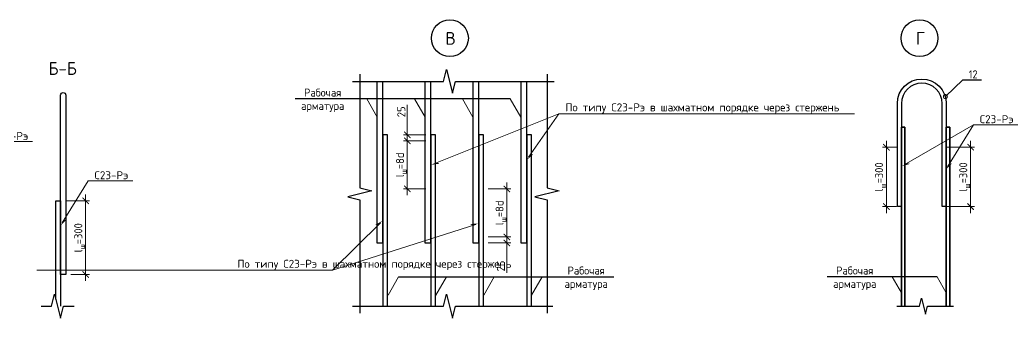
# Model space of a CAD drawing. Header units: millimetres. Extents: x -65574 to 111613, y -106550 to -50518.
# Drawn here: x 59686 to 65891, y -68026 to -66161 of the extents above; entities that cross this region are included whole.
import ezdxf
from ezdxf import colors
from ezdxf.entities.mleader import LeaderData, LeaderLine
from ezdxf.math import Vec2, Vec3

# ---------------------------------------------------------------- set-up
doc = ezdxf.new("R2010")
doc.units = ezdxf.units.MM
doc.layers.get('Defpoints').update_dxf_attribs({"color": 6})
doc.layers.add('PDF _0', color=7, linetype='Continuous')
doc.layers.add('PDF _ОПП_ОС_Арматура', color=7, linetype='Continuous')
doc.styles.add('GOST-2.304_Type-B', font='GOST Common.ttf')
doc.styles.add('METRO-STYLE', font='isocpeur.ttf')
doc.dimstyles.new('УРСТ', dxfattribs={"dimtxt": 2.5, "dimasz": 2, "dimexe": 1.2, "dimexo": 1.5, "dimtad": 1, "dimdec": 0, "dimrnd": 1, "dimtxsty": 'GOST-2.304_Type-B', "dimblk": 'ARCHTICK', "dimcen": 2, "dimdle": 2, "dimazin": 3, "dimtfac": 1, "dimtdec": 0, "dimtmove": 1, "dimatfit": 0, "dimldrblk": 'NONE', "dimlwd": 15, "dimlwe": 15})

# ---------------------------------------------------------------- blocks, each defined once
blk = doc.blocks.new('p_sv')
at = {"color": 0}
blk.add_solid([(-2.67, 0.67), (-2, 0), (0, 0)], dxfattribs=at)
blk = doc.blocks.new('*U12')
at = {"linetype": 'ByBlock', "lineweight": 15, "ltscale": 100}
blk.add_lwpolyline([(32.9, -57), (-32.9, 57)], dxfattribs=at)
blk = doc.blocks.new('*U13')
at = {"color": 0, "linetype": 'ByBlock', "lineweight": -2, "transparency": 16777216}
for p in [(0, 0), (298.9, 0), (597.9, 0), (896.8, 0)]:
    blk.add_blockref('*U12', p, dxfattribs=at)
blk = doc.blocks.new('*U14')
at = {"linetype": 'ByBlock', "lineweight": 15, "ltscale": 100}
blk.add_lwpolyline([(32.9, -57), (-32.9, 57)], dxfattribs=at)
blk = doc.blocks.new('*U15')
at = {"color": 0, "linetype": 'ByBlock', "lineweight": -2, "transparency": 16777216}
for p in [(0, 0), (298.9, 0), (597.9, 0), (896.8, 0)]:
    blk.add_blockref('*U14', p, dxfattribs=at)
blk = doc.blocks.new('_ArchTick')
at = {"color": 0, "linetype": 'ByBlock', "const_width": 0.15}
blk.add_lwpolyline([(-0.5, -0.5), (0.5, 0.5)], dxfattribs=at)
blk = doc.blocks.new('*D74')
at = {"color": 0, "lineweight": 15, "transparency": 16777216}
for p, q in [((62106.1, -66693.3), (62106.1, -66880.5)), ((62222.6, -66880.5), (62082.1, -66880.5)), ((62106.1, -66880.5), (62106.1, -66840.5)), ((62106.1, -66880.5), (62106.1, -66918)), ((62106.1, -66880.5), (62106.1, -66918)), ((62222.6, -66918), (62082.1, -66918)), ((62106.1, -66918), (62106.1, -66958))]:
    blk.add_line(p, q, dxfattribs=at)
at = {"layer": 'Defpoints', "color": 0, "lineweight": -2, "transparency": 16777216}
for p in [(62252.6, -66880.5), (62106.1, -66918), (62252.6, -66918)]:
    blk.add_point(p, dxfattribs=at)
at = {"color": 0, "lineweight": 15, "transparency": 16777216, "xscale": 40, "yscale": 40, "zscale": 40}
for p, rotation in [((62106.1, -66880.5), 270), ((62106.1, -66918), 90)]:
    blk.add_blockref('_ArchTick', p, dxfattribs=dict(at, rotation=rotation))
at = {"color": 0, "lineweight": 15, "transparency": 16777216, "insert": (62068.6, -66735.8), "char_height": 50, "attachment_point": 5, "rotation": 90, "style": 'GOST-2.304_Type-B'}
blk.add_mtext('\\A1;25', dxfattribs=at)
blk = doc.blocks.new('_None')
blk = doc.blocks.new('*D75')
at = {"color": 0, "lineweight": 15, "transparency": 16777216}
for p, q in [((62106.1, -66878), (62106.1, -67258)), ((62222.6, -66918), (62082.1, -66918)), ((62222.6, -67218), (62082.1, -67218))]:
    blk.add_line(p, q, dxfattribs=at)
at = {"layer": 'Defpoints', "color": 0, "lineweight": -2, "transparency": 16777216}
for p in [(62252.6, -66918), (62106.1, -67218), (62252.6, -67218)]:
    blk.add_point(p, dxfattribs=at)
at = {"color": 0, "lineweight": 15, "transparency": 16777216, "xscale": 40, "yscale": 40, "zscale": 40}
for p, rotation in [((62106.1, -66918), 90), ((62106.1, -67218), 270)]:
    blk.add_blockref('_ArchTick', p, dxfattribs=dict(at, rotation=rotation))
at = {"color": 0, "lineweight": 15, "transparency": 16777216, "insert": (62068.6, -67068), "char_height": 50, "attachment_point": 5, "rotation": 90, "style": 'GOST-2.304_Type-B'}
blk.add_mtext('\\A1;l{\\H0.7x;\\S^ ш;}=8d', dxfattribs=at)
blk = doc.blocks.new('*D76')
at = {"color": 0, "lineweight": 15, "transparency": 16777216}
for p, q in [((62728.1, -67518.1), (62728.1, -67478.1)), ((62611.7, -67518.1), (62752.1, -67518.1)), ((62611.7, -67555.6), (62752.1, -67555.6)), ((62728.1, -67555.6), (62728.1, -67518.1)), ((62728.1, -67555.6), (62728.1, -67518.1)), ((62728.1, -67555.6), (62728.1, -67595.6)), ((62728.1, -67742.8), (62728.1, -67555.6))]:
    blk.add_line(p, q, dxfattribs=at)
at = {"layer": 'Defpoints', "color": 0, "lineweight": -2, "transparency": 16777216}
for p in [(62581.7, -67518.1), (62581.7, -67555.6), (62728.1, -67518.1)]:
    blk.add_point(p, dxfattribs=at)
at = {"color": 0, "lineweight": 15, "transparency": 16777216, "xscale": 40, "yscale": 40, "zscale": 40}
for p, rotation in [((62728.1, -67518.1), 270), ((62728.1, -67555.6), 90)]:
    blk.add_blockref('_ArchTick', p, dxfattribs=dict(at, rotation=rotation))
at = {"color": 0, "lineweight": 15, "transparency": 16777216, "insert": (62690.6, -67700.3), "char_height": 50, "attachment_point": 5, "rotation": 90, "style": 'GOST-2.304_Type-B'}
blk.add_mtext('\\A1;25', dxfattribs=at)
blk = doc.blocks.new('*D77')
at = {"color": 0, "lineweight": 15, "transparency": 16777216}
for p, q in [((62728.1, -67558.1), (62728.1, -67178)), ((62611.7, -67218), (62752.1, -67218)), ((62611.7, -67518.1), (62752.1, -67518.1))]:
    blk.add_line(p, q, dxfattribs=at)
at = {"layer": 'Defpoints', "color": 0, "lineweight": -2, "transparency": 16777216}
for p in [(62581.7, -67218), (62728.1, -67218), (62581.7, -67518.1)]:
    blk.add_point(p, dxfattribs=at)
at = {"color": 0, "lineweight": 15, "transparency": 16777216, "xscale": 40, "yscale": 40, "zscale": 40}
for p, rotation in [((62728.1, -67218), 90), ((62728.1, -67518.1), 270)]:
    blk.add_blockref('_ArchTick', p, dxfattribs=dict(at, rotation=rotation))
at = {"color": 0, "lineweight": 15, "transparency": 16777216, "insert": (62690.6, -67368.1), "char_height": 50, "attachment_point": 5, "rotation": 90, "style": 'GOST-2.304_Type-B'}
blk.add_mtext('\\A1;l{\\H0.7x;\\S^ ш;}=8d', dxfattribs=at)
blk = doc.blocks.new('*D65')
at = {"color": 0, "lineweight": 15, "transparency": 16777216}
for p, q in [((60096.8, -67253.1), (60096.8, -67793.7)), ((59970.2, -67293.1), (60120.8, -67293.1)), ((60003.2, -67753.7), (60120.8, -67753.7))]:
    blk.add_line(p, q, dxfattribs=at)
at = {"layer": 'Defpoints', "color": 0, "lineweight": -2, "transparency": 16777216}
for p in [(59940.2, -67293.1), (59973.2, -67753.7), (60096.8, -67753.7)]:
    blk.add_point(p, dxfattribs=at)
at = {"color": 0, "lineweight": 15, "transparency": 16777216, "xscale": 40, "yscale": 40, "zscale": 40}
for p, rotation in [((60096.8, -67293.1), 90), ((60096.8, -67753.7), 270)]:
    blk.add_blockref('_ArchTick', p, dxfattribs=dict(at, rotation=rotation))
at = {"color": 0, "lineweight": 15, "transparency": 16777216, "insert": (60059.3, -67523.4), "char_height": 50, "attachment_point": 5, "rotation": 90, "style": 'GOST-2.304_Type-B'}
blk.add_mtext('\\A1;l{\\H0.7x;\\S^ ш;}=300', dxfattribs=at)
blk = doc.blocks.new('_DotSmall')
at = {"color": 0, "linetype": 'ByBlock', "const_width": 0.5}
blk.add_lwpolyline([(-0.0625, 0, 1), (0.0625, 0, 1)], format="xyb", close=True, dxfattribs=at)
blk = doc.blocks.new('*D66')
at = {"color": 0, "lineweight": 15, "transparency": 16777216}
for p, q in [((65099.1, -67368.7), (65099.1, -66917.6)), ((65162.6, -66957.6), (65075.1, -66957.6)), ((65162.6, -67328.7), (65075.1, -67328.7))]:
    blk.add_line(p, q, dxfattribs=at)
at = {"layer": 'Defpoints', "color": 0, "lineweight": -2, "transparency": 16777216}
for p in [(65099.1, -66957.6), (65192.6, -66957.6), (65192.6, -67328.7)]:
    blk.add_point(p, dxfattribs=at)
at = {"color": 0, "lineweight": 15, "transparency": 16777216, "xscale": 40, "yscale": 40, "zscale": 40}
for p, rotation in [((65099.1, -66957.6), 90), ((65099.1, -67328.7), 270)]:
    blk.add_blockref('_ArchTick', p, dxfattribs=dict(at, rotation=rotation))
at = {"color": 0, "lineweight": 15, "transparency": 16777216, "insert": (65061.6, -67143.2), "char_height": 50, "attachment_point": 5, "rotation": 90, "style": 'GOST-2.304_Type-B'}
blk.add_mtext('\\A1;l{\\H0.7x;\\S^ ш;}=300', dxfattribs=at)
blk = doc.blocks.new('*D67')
at = {"color": 0, "lineweight": 15, "transparency": 16777216}
for p, q in [((65625, -67368.7), (65625, -66917.6)), ((65477.6, -66957.6), (65649, -66957.6)), ((65477.6, -67328.7), (65649, -67328.7))]:
    blk.add_line(p, q, dxfattribs=at)
at = {"layer": 'Defpoints', "color": 0, "lineweight": -2, "transparency": 16777216}
for p in [(65447.6, -66957.6), (65625, -66957.6), (65447.6, -67328.7)]:
    blk.add_point(p, dxfattribs=at)
at = {"color": 0, "lineweight": 15, "transparency": 16777216, "xscale": 40, "yscale": 40, "zscale": 40}
for p, rotation in [((65625, -66957.6), 90), ((65625, -67328.7), 270)]:
    blk.add_blockref('_ArchTick', p, dxfattribs=dict(at, rotation=rotation))
at = {"color": 0, "lineweight": 15, "transparency": 16777216, "insert": (65587.5, -67143.2), "char_height": 50, "attachment_point": 5, "rotation": 90, "style": 'GOST-2.304_Type-B'}
blk.add_mtext('\\A1;l{\\H0.7x;\\S^ ш;}=300', dxfattribs=at)

msp = doc.modelspace()

# ---------------------------------------------------------------- linework, layer by layer
at = {"lineweight": -2}
for p, q in [((65192.6, -66831.4), (65214.6, -66831.4)), ((65192.6, -67950.9), (65192.6, -66831.4)), ((65214.6, -66831.4), (65214.6, -67950.9)), ((65472.6, -66831.4), (65494.6, -66831.4)), ((65472.6, -67950.9), (65472.6, -66831.4)), ((65494.6, -66831.4), (65494.6, -67950.9))]:
    msp.add_line(p, q, dxfattribs=at)
at = {"lineweight": 30, "ltscale": 100}
msp.add_lwpolyline([(65447.6, -67328.7), (65447.6, -66683.9, 1), (65192.6, -66683.9), (65192.6, -67328.7), (65167.6, -67328.7), (65167.6, -66683.9, -1), (65472.6, -66683.9), (65472.6, -67328.7)], format="xyb", close=True, dxfattribs=at)
for points in [[(65214.6, -67950.9), (65214.6, -66831.4), (65192.6, -66831.4), (65192.6, -67950.9)], [(65494.6, -67950.9), (65494.6, -66831.4), (65472.6, -66831.4), (65472.6, -67950.9)]]:
    msp.add_lwpolyline(points, dxfattribs=at)
at = {"lineweight": 5}
for points in [[(62252.6, -66918), (62252.6, -67218)], [(62852.7, -66918), (62852.7, -67218)], [(65192.6, -66957.6), (65192.6, -67328.7)], [(65472.6, -66957.6), (65472.6, -67328.7)], [(61952.5, -67215.7), (61952.5, -67515.7)], [(62552.6, -67215.7), (62552.6, -67515.7)], [(59940.2, -67293.1), (59940.2, -67753.7)]]:
    msp.add_lwpolyline(points, dxfattribs=at)
at = {"linetype": 'ByBlock', "lineweight": 15, "ltscale": 100}
for points in [[(65192.6, -67867.1), (65135.6, -67768.4)], [(65472.6, -67867.1), (65415.6, -67768.4)]]:
    msp.add_lwpolyline(points, dxfattribs=at)
at = {"lineweight": -2}
for centre in [(62372.3, -66276.2), (65306.2, -66276.2)]:
    msp.add_circle(centre, 115, dxfattribs=at)
at = {"layer": 'PDF _0', "lineweight": 25}
for points in [[(61809.3, -66500.5), (61809.3, -66545.6), (61809.3, -67210.7), (61884.3, -67229.5), (61734.1, -67266.9), (61809.3, -67285.7), (61809.3, -67950.9), (61809.3, -67995.6)], [(61764.2, -66545.6), (61809.3, -66545.6), (62332, -66545.6), (62351, -66470.6), (62388.5, -66620.5), (62407.2, -66545.6), (62978.9, -66545.6), (63023.7, -66545.6)], [(62978.9, -66500.5), (62978.9, -66545.6), (62978.9, -67210.7), (63053.9, -67229.5), (62903.7, -67266.9), (62978.9, -67285.7), (62978.9, -67950.9), (62978.9, -67995.6)], [(59818.3, -67950.7), (59883.7, -67950.7), (59902.4, -67875.8), (59939.9, -68026), (59958.9, -67950.7), (60024.3, -67950.7)], [(61764.2, -67950.9), (61809.3, -67950.9), (62332, -67950.9), (62351, -67875.6), (62388.5, -68025.8), (62407.2, -67950.9), (62978.9, -67950.9), (63014.9, -67950.9)], [(65164.9, -67950.9), (65217.7, -67950.9), (65305.1, -67950.9), (65317.8, -67900.9), (65342.8, -68000.8), (65355.3, -67950.9), (65442.7, -67950.9), (65518.1, -67950.9)]]:
    msp.add_lwpolyline(points, dxfattribs=at)
at = {"layer": 'PDF _ОПП_ОС_Арматура', "lineweight": 30}
for points in [[(61915.1, -66545.6), (61915.1, -67555.6), (61952.5, -67555.6), (61952.5, -66545.6)], [(62215.1, -66545.6), (62215.1, -67555.6), (62252.6, -67555.6), (62252.6, -66545.6)], [(62515.2, -66545.6), (62515.2, -67555.6), (62552.6, -67555.6), (62552.6, -66545.6)], [(62815.2, -66545.6), (62815.2, -67555.6), (62852.7, -67555.6), (62852.7, -66545.6)], [(61982.4, -67950.9), (61982.4, -66880.5), (61952.5, -66880.5), (61952.5, -67950.9)], [(62282.4, -67950.9), (62282.4, -66880.5), (62252.6, -66880.5), (62252.6, -67950.9)], [(62582.5, -67950.9), (62582.5, -66880.5), (62552.6, -66880.5), (62552.6, -67950.9)], [(62882.5, -67950.9), (62882.5, -66880.5), (62852.7, -66880.5), (62852.7, -67950.9)], [(59910.3, -67907.6), (59910.3, -67293.1), (59940.2, -67293.1), (59940.2, -67950.9)]]:
    msp.add_lwpolyline(points, dxfattribs=at)
msp.add_lwpolyline([(59973.2, -66632.1), (59973.2, -67753.7), (59940.2, -67753.7), (59940.2, -66632.1, -1), (59972.9, -66631.9)], format="xyb", dxfattribs=at)

# ---------------------------------------------------------------- block references
msp.add_blockref('*U13', (61885.5, -66712.9))
at = {"xscale": -1}
msp.add_blockref('*U15', (62915.4, -67825.4), dxfattribs=at)

# ---------------------------------------------------------------- texts
at = {"char_height": 80, "attachment_point": 5, "style": 'GOST-2.304_Type-B'}
for s, insert, width in [('\\pxqc;В', (62376.4, -66277.3), 720.502), ('\\pxqc;Г', (65311.7, -66276.2), 720.502), ('\\pxqc;Б-Б', (59953.1, -66465.2), 252.144)]:
    msp.add_mtext(s, dxfattribs=dict(at, insert=insert, width=width))

# ---------------------------------------------------------------- dimensions: what is measured, and where the dimension line sits
at = {"lineweight": 15}
for base, p1, p2, angle, picture, middle in [((62106.1, -66918), (62252.6, -66880.5), (62252.6, -66918), 90, '*D74', (62072.7, -66735.8)), ((62728.1, -67518.1), (62581.7, -67555.6), (62581.7, -67518.1), 270, '*D76', (62761.6, -67700.3))]:
    dim = msp.add_linear_dim(base=base, p1=p1, p2=p2, angle=angle, text='25', dimstyle='УРСТ', override={"dimscale": 0}, dxfattribs=at)
    dim.commit()
    dim.dimension.update_dxf_attribs({"geometry": picture, "text_midpoint": middle, "dimtype": 160})
for base, p1, p2, angle, text, picture, middle in [((62106.1, -67218), (62252.6, -66918), (62252.6, -67218), 90, 'l{\\H0.7x;\\S^ ш;}=8d', '*D75', (62068.6, -67068)), ((65099.1, -66957.6), (65192.6, -67328.7), (65192.6, -66957.6), 90, 'l{\\H0.7x;\\S^ ш;}=300', '*D66', (65061.6, -67143.2)), ((65625, -66957.6), (65447.6, -67328.7), (65447.6, -66957.6), 90, 'l{\\H0.7x;\\S^ ш;}=300', '*D67', (65587.5, -67143.2)), ((62728.1, -67218), (62581.7, -67518.1), (62581.7, -67218), 270, 'l{\\H0.7x;\\S^ ш;}=8d', '*D77', (62690.6, -67368.1)), ((60096.8, -67753.7), (59940.2, -67293.1), (59973.2, -67753.7), 90, 'l{\\H0.7x;\\S^ ш;}=300', '*D65', (60059.3, -67523.4))]:
    dim = msp.add_linear_dim(base=base, p1=p1, p2=p2, angle=angle, text=text, dimstyle='УРСТ', override={"dimscale": 0}, dxfattribs=at)
    dim.commit()
    dim.dimension.update_dxf_attribs({"geometry": picture, "text_midpoint": middle})

# ---------------------------------------------------------------- leaders
at = {"lineweight": 15, "ltscale": 100}
ml = msp.add_multileader_mtext('Standard', dxfattribs=at)
ml.set_content('12', color=256, style='GOST-2.304_Type-B')
ml.set_leader_properties()
ml.set_arrow_properties(name='DOTSMALL')
ml.build(insert=Vec2(0, 0))
ml.multileader.update_dxf_attribs({"text_left_attachment_type": 6, "text_right_attachment_type": 6, "dogleg_length": 1, "arrow_head_size": 50, "scale": 20})
ctx = ml.context
ctx.base_point, ctx.scale, ctx.char_height, ctx.arrow_head_size, ctx.landing_gap_size, ctx.plane_origin = Vec3(65596.1, -66536.8), 20, 50, 50, 20, Vec3(65260.6, -67181.9)
ctx.left_attachment, ctx.right_attachment, ctx.text_align_type = 6, 6, 1
notes = []
notes.append((ctx, [(0, (1, 1, 0), (65576.1, -66536.8), (1, 0), 20, [(0, [(65467.1, -66641)], 0, [])])]))
ctx.mtext.insert, ctx.mtext.alignment, ctx.mtext.flow_direction = Vec3(65641.1, -66476.8), 2, 5
ml = msp.add_multileader_mtext('Standard', dxfattribs=at)
ml.set_content('Рабочая\\Pарматура', color=256, style='GOST-2.304_Type-B')
ml.set_leader_properties()
ml.set_arrow_properties(name='NONE')
ml.build(insert=Vec2(0, 0))
ml.multileader.update_dxf_attribs({"text_left_attachment_type": 6, "text_right_attachment_type": 6, "dogleg_length": 1, "arrow_head_size": 50, "scale": 20})
ctx = ml.context
ctx.base_point, ctx.scale, ctx.char_height, ctx.arrow_head_size, ctx.landing_gap_size, ctx.plane_origin = Vec3(61407.5, -66655.9), 20, 50, 50, 20, Vec3(62071.6, -67135.7)
ctx.left_attachment, ctx.right_attachment, ctx.text_align_type = 6, 6, 1
notes.append((ctx, [(0, (1, 1, 0), (61767.5, -66655.9), (-1, 0), 20, [(0, [(62749.4, -66655.9)], 0, [])])]))
ctx.mtext.insert, ctx.mtext.alignment, ctx.mtext.flow_direction = Vec3(61577.5, -66590.9), 2, 5
ml = msp.add_multileader_mtext('Standard')
ml.set_content('{\\C0;По типу С23-Рэ в шахматном порядке через стержень}', color=2, style='METRO-STYLE')
ml.set_leader_properties(color=256, linetype='ByLayer', lineweight=13)
ml.set_arrow_properties(name='p_sv')
ml.build(insert=Vec2(0, 0))
ml.multileader.update_dxf_attribs({"has_dogleg": 0, "text_left_attachment_type": 6, "text_right_attachment_type": 6, "dogleg_length": 0, "arrow_head_size": 20, "scale": 20})
ctx = ml.context
ctx.base_point, ctx.scale, ctx.char_height, ctx.arrow_head_size, ctx.landing_gap_size, ctx.plane_origin = Vec3(63053.6, -66748.1), 20, 50, 20, 40, Vec3(59093.3, -81466.4)
ctx.left_attachment, ctx.right_attachment = 6, 6
notes.append((ctx, [(0, (1, 1, 0), (63053.6, -66748.1), (1, 0), 0, [(1, [(62252.6, -67067.9)], 0, []), (0, [(62852.7, -67036.9)], 0, [])])]))
ctx.mtext.insert, ctx.mtext.width, ctx.mtext.flow_direction = Vec3(63093.6, -66683.1), 595.953, 5
ml = msp.add_multileader_mtext('Standard')
ml.set_content('{\\C0;С23-Рэ }', color=2, style='METRO-STYLE')
ml.set_leader_properties(color=256, linetype='ByLayer', lineweight=13)
ml.set_arrow_properties(name='p_sv')
ml.build(insert=Vec2(0, 0))
ml.multileader.update_dxf_attribs({"has_dogleg": 0, "text_left_attachment_type": 6, "text_right_attachment_type": 6, "dogleg_length": 0, "arrow_head_size": 20, "scale": 20})
ctx = ml.context
ctx.base_point, ctx.scale, ctx.char_height, ctx.arrow_head_size, ctx.landing_gap_size, ctx.plane_origin = Vec3(65642.2, -66817.3), 20, 50, 20, 40, Vec3(70376.9, -81989)
ctx.left_attachment, ctx.right_attachment = 6, 6
notes.append((ctx, [(0, (1, 1, 0), (65642.2, -66817.3), (1, 0), 0, [(1, [(65470.1, -67096.8)], 0, []), (0, [(65192.6, -67076.9)], 0, [])])]))
ctx.mtext.insert, ctx.mtext.width, ctx.mtext.flow_direction = Vec3(65682.2, -66757.3), 274.181, 5
ml = msp.add_multileader_mtext('Standard')
ml.set_content('{\\C0;С23-Рэ }', color=2, style='METRO-STYLE')
ml.set_leader_properties(color=256, linetype='ByLayer', lineweight=13)
ml.set_arrow_properties(name='p_sv')
ml.build(insert=Vec2(0, 0))
ml.multileader.update_dxf_attribs({"has_dogleg": 0, "text_left_attachment_type": 6, "text_right_attachment_type": 6, "dogleg_length": 0, "arrow_head_size": 20, "scale": 20})
ctx = ml.context
ctx.base_point, ctx.scale, ctx.char_height, ctx.arrow_head_size, ctx.landing_gap_size, ctx.plane_origin = Vec3(58065.7, -66922.5), 20, 50, 20, 40, Vec3(53695, -81677.1)
ctx.left_attachment, ctx.right_attachment = 6, 6
notes.append((ctx, [(1, (1, 1, 0), (58350.7, -66922.5), (-1, 0), 0, [(0, [(58456.7, -67469.5)], 0, []), (1, [(58612.4, -67028.2)], 0, [])])]))
ctx.mtext.insert, ctx.mtext.width, ctx.mtext.flow_direction = Vec3(58105.7, -66862.5), 274.181, 5
ml = msp.add_multileader_mtext('Standard')
ml.set_content('{\\C0;С23-Рэ }', color=2, style='METRO-STYLE')
ml.set_leader_properties(color=256, linetype='ByLayer', lineweight=13)
ml.set_arrow_properties(name='p_sv')
ml.build(insert=Vec2(0, 0))
ml.multileader.update_dxf_attribs({"has_dogleg": 0, "text_left_attachment_type": 6, "text_right_attachment_type": 6, "dogleg_length": 0, "arrow_head_size": 20, "scale": 20})
ctx = ml.context
ctx.base_point, ctx.scale, ctx.char_height, ctx.arrow_head_size, ctx.landing_gap_size, ctx.plane_origin = Vec3(59487, -66922.5), 20, 50, 20, 40, Vec3(64121.4, -81677.1)
ctx.left_attachment, ctx.right_attachment = 6, 6
notes.append((ctx, [(0, (1, 1, 0), (59487, -66922.5), (1, 0), 0, [(0, [(59359.7, -67469.5)], 0, []), (1, [(59204, -67028.2)], 0, [])])]))
ctx.mtext.insert, ctx.mtext.width, ctx.mtext.flow_direction = Vec3(59527, -66862.5), 274.181, 5
ml = msp.add_multileader_mtext('Standard')
ml.set_content('{\\C0;С23-Рэ }', color=2, style='METRO-STYLE')
ml.set_leader_properties(color=256, linetype='ByLayer', lineweight=13)
ml.set_arrow_properties(name='p_sv')
ml.build(insert=Vec2(0, 0))
ml.multileader.update_dxf_attribs({"has_dogleg": 0, "text_left_attachment_type": 6, "text_right_attachment_type": 6, "dogleg_length": 0, "arrow_head_size": 20, "scale": 20})
ctx = ml.context
ctx.base_point, ctx.scale, ctx.char_height, ctx.arrow_head_size, ctx.landing_gap_size, ctx.plane_origin = Vec3(60112.3, -67167.6), 20, 50, 20, 40, Vec3(64847, -82096.1)
ctx.left_attachment, ctx.right_attachment = 6, 6
notes.append((ctx, [(0, (1, 1, 0), (60112.3, -67167.6), (1, 0), 0, [(1, [(59940.2, -67447.2)], 0, [])])]))
ctx.mtext.insert, ctx.mtext.width, ctx.mtext.flow_direction = Vec3(60152.3, -67107.6), 274.181, 5
ml = msp.add_multileader_mtext('Standard')
ml.set_content('{\\C0;С15-Рс}', color=2, style='METRO-STYLE')
ml.set_leader_properties(color=256, linetype='ByLayer', lineweight=13)
ml.set_arrow_properties(name='p_sv')
ml.build(insert=Vec2(0, 0))
ml.multileader.update_dxf_attribs({"has_dogleg": 0, "text_left_attachment_type": 6, "text_right_attachment_type": 6, "dogleg_length": 0, "arrow_head_size": 20, "scale": 20})
ctx = ml.context
ctx.base_point, ctx.scale, ctx.char_height, ctx.arrow_head_size, ctx.landing_gap_size, ctx.plane_origin = Vec3(55326.7, -67339.5), 20, 50, 20, 40, Vec3(51595.6, -81994.4)
ctx.left_attachment, ctx.right_attachment = 6, 6
notes.append((ctx, [(1, (1, 1, 0), (55596.7, -67339.5), (-1, 0), 0, [(1, [(55701.3, -67250.8)], 0, [])])]))
ctx.mtext.insert, ctx.mtext.width, ctx.mtext.flow_direction = Vec3(55366.7, -67279.5), 842.377, 5
ml = msp.add_multileader_mtext('Standard')
ml.set_content('{\\C0;По типу С23-Рэ в шахматном порядке через стержень}', color=2, style='METRO-STYLE')
ml.set_leader_properties(color=256, linetype='ByLayer', lineweight=13)
ml.set_arrow_properties(name='p_sv')
ml.build(insert=Vec2(0, 0))
ml.multileader.update_dxf_attribs({"has_dogleg": 0, "text_left_attachment_type": 6, "text_right_attachment_type": 6, "dogleg_length": 0, "arrow_head_size": 20, "scale": 20})
ctx = ml.context
ctx.base_point, ctx.scale, ctx.char_height, ctx.arrow_head_size, ctx.landing_gap_size, ctx.plane_origin = Vec3(61004.6, -67726.2), 20, 50, 20, 40, Vec3(57083.6, -82714.3)
ctx.left_attachment, ctx.right_attachment = 6, 6
notes.append((ctx, [(1, (1, 1, 0), (61639.6, -67726.2), (-1, 0), 0, [(0, [(62552.6, -67434.1)], 0, []), (1, [(61952.5, -67415.7)], 0, [])])]))
ctx.mtext.insert, ctx.mtext.width, ctx.mtext.flow_direction = Vec3(61044.6, -67661.2), 595.953, 5
ml = msp.add_multileader_mtext('Standard', dxfattribs=at)
ml.set_content('Рабочая\\Pарматура', color=256, style='GOST-2.304_Type-B')
ml.set_leader_properties()
ml.set_arrow_properties(name='NONE')
ml.build(insert=Vec2(0, 0))
ml.multileader.update_dxf_attribs({"text_left_attachment_type": 6, "text_right_attachment_type": 6, "dogleg_length": 1, "arrow_head_size": 50, "scale": 20})
ctx = ml.context
ctx.base_point, ctx.scale, ctx.char_height, ctx.arrow_head_size, ctx.landing_gap_size, ctx.plane_origin = Vec3(63053.4, -67768.4), 20, 50, 50, 20, Vec3(62729.3, -68248.2)
ctx.left_attachment, ctx.right_attachment, ctx.text_align_type = 6, 6, 1
notes.append((ctx, [(0, (1, 1, 0), (63033.4, -67768.4), (1, 0), 20, [(0, [(62051.5, -67768.4)], 0, [])])]))
ctx.mtext.insert, ctx.mtext.alignment, ctx.mtext.flow_direction = Vec3(63223.4, -67703.4), 2, 5
ml = msp.add_multileader_mtext('Standard', dxfattribs=at)
ml.set_content('Рабочая\\Pарматура', color=256, style='GOST-2.304_Type-B')
ml.set_leader_properties()
ml.set_arrow_properties(name='NONE')
ml.build(insert=Vec2(0, 0))
ml.multileader.update_dxf_attribs({"text_left_attachment_type": 6, "text_right_attachment_type": 6, "dogleg_length": 1, "arrow_head_size": 50, "scale": 20})
ctx = ml.context
ctx.base_point, ctx.scale, ctx.char_height, ctx.arrow_head_size, ctx.landing_gap_size, ctx.plane_origin = Vec3(64731.3, -67768.4), 20, 50, 50, 20, Vec3(64407.3, -68248.2)
ctx.left_attachment, ctx.right_attachment, ctx.text_align_type = 6, 6, 1
notes.append((ctx, [(1, (1, 1, 0), (65091.3, -67768.4), (-1, 0), 20, [(0, [(65415.6, -67768.4)], 0, [])])]))
ctx.mtext.insert, ctx.mtext.alignment, ctx.mtext.flow_direction = Vec3(64901.3, -67703.4), 2, 5
for ctx, leaders in notes:
    for number, flags, end, landing, length, lines in leaders:
        leader = LeaderData()
        leader.index, (leader.has_last_leader_line, leader.has_dogleg_vector, leader.attachment_direction) = number, flags
        leader.last_leader_point, leader.dogleg_vector, leader.dogleg_length = Vec3(end), Vec3(landing), length
        for number, points, colour, breaks in lines:
            line = LeaderLine()
            line.index, line.vertices, line.color, line.breaks = number, Vec3.list(points), colors.encode_raw_color(colour), breaks
            leader.lines.append(line)
        ctx.leaders.append(leader)

doc.saveas('drawing.dxf')
